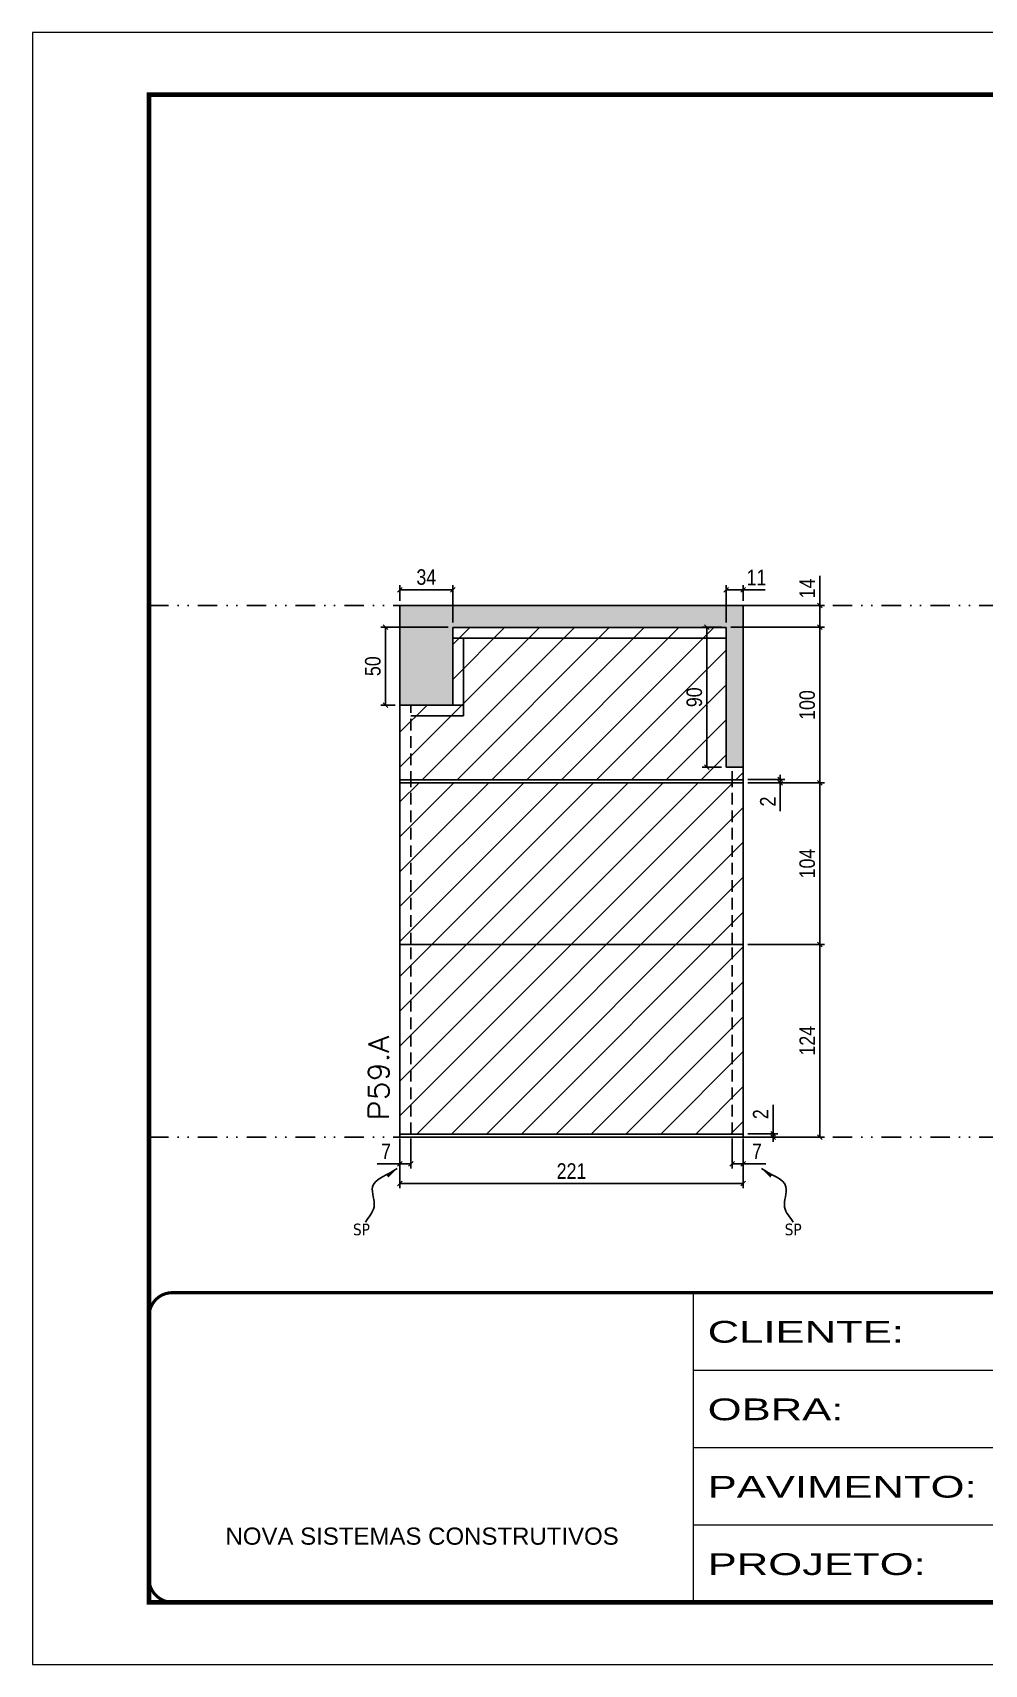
# Model space of a CAD drawing. Extents: x 14400 to 27878, y -21631 to 6985.
# Drawn here: x 14413 to 15026, y 3638 to 4688 of the extents above; entities that cross this region are included whole.
import ezdxf

# ---------------------------------------------------------------- set-up
doc = ezdxf.new("R2010")
doc.units = 0
for name, pattern in [('CONTINUO', [0]), ('DASHED', [0.75, 0.5, -0.25]), ('DIVIDE2', [0.625, 0.25, -0.125, 0, -0.125, 0, -0.125]), ('HIDDEN', [0.375, 0.25, -0.125])]:
    doc.linetypes.add(name, pattern=pattern)
for name, color, linetype in [('COTA', 241, 'Continuous'), ('Nível', 160, 'Continuous'), ('Painéis', 200, 'Continuous'), ('SARR_2.2x7', 40, 'Continuous'), ('Sarrafo de Pressão', 42, 'HIDDEN'), ('texto', 7, 'Continuous')]:
    doc.layers.add(name, color=color, linetype=linetype)
for name, color, linetype, lineweight in [('Folhas', 255, 'Continuous', 9), ('Hachura', 251, 'Continuous', 9), ('SARRAFO DE PRESSAO', 251, 'DASHED', 9), ('Texto Seção', 7, 'Continuous', 15)]:
    doc.layers.add(name, color=color, linetype=linetype, lineweight=lineweight)
doc.styles.add('ARIAL', font='arial.ttf')
doc.styles.add('COTA TECNICA', font='techl___.ttf', dxfattribs={"height": 10})
doc.styles.add('COTA TECNICA-50', font='techl___.ttf', dxfattribs={"height": 10})
doc.styles.add('REGUA-120', font='ROMANS.shx', dxfattribs={"height": 15})
doc.styles.get("Standard").update_dxf_attribs({"font": 'arial.ttf'})
doc.styles.add('Tecnologia', font='')
doc.styles.get('Tecnologia').set_extended_font_data('Forgotten Futurist')
doc.dimstyles.new('COTA PAINEL-50', dxfattribs={"dimtxt": 10, "dimasz": 3, "dimexe": 3, "dimexo": 3, "dimgap": 3, "dimtad": 1, "dimdec": 1, "dimzin": 12, "dimdsep": 46, "dimtxsty": 'COTA TECNICA-50', "dimblk1": 'OBLIQUE', "dimblk2": 'OBLIQUE', "dimsah": 1, "dimcen": 0.9, "dimclrd": 4, "dimclre": 4, "dimclrt": 240, "dimadec": 1, "dimazin": 3, "dimtfac": 1, "dimtdec": 1, "dimtmove": 0, "dimatfit": 3, "dimfxl": 1, "dimtolj": 1, "dimtzin": 12, "dimarcsym": 0})
doc.dimstyles.new('PAINEL', dxfattribs={"dimtxt": 10, "dimasz": 3, "dimexe": 3, "dimexo": 3, "dimgap": 3, "dimtad": 1, "dimdec": 1, "dimzin": 12, "dimdsep": 46, "dimtxsty": 'COTA TECNICA', "dimblk1": 'OBLIQUE', "dimblk2": 'OBLIQUE', "dimsah": 1, "dimcen": 0.9, "dimclrd": 4, "dimclre": 4, "dimclrt": 240, "dimadec": 1, "dimazin": 3, "dimtfac": 1, "dimtdec": 1, "dimtmove": 0, "dimatfit": 3, "dimfxl": 1, "dimtolj": 1, "dimtzin": 12, "dimarcsym": 0})
doc.dimstyles.get("Standard").update_dxf_attribs({"dimtxt": 0.18, "dimasz": 0.18, "dimexe": 0.18, "dimexo": 0.0625, "dimgap": 0.09, "dimtad": 0, "dimtih": 1, "dimtoh": 1, "dimdec": 4, "dimzin": 0, "dimdsep": 46, "dimtxsty": 'Standard', "dimcen": 0.09, "dimadec": 0, "dimazin": 0, "dimtfac": 1, "dimtdec": 4, "dimtofl": 0, "dimtmove": 0, "dimatfit": 3, "dimfxl": 1, "dimtolj": 1, "dimtzin": 0, "dimarcsym": 0})

# ---------------------------------------------------------------- blocks, each defined once
blk = doc.blocks.new('9999999999')
at = {"color": 30, "linetype": 'CONTINUO'}
for p, q in [((98564.6, 34230.2), (98564.6, 34429.4)), ((98564.6, 34379.6), (99584, 34379.6)), ((98564.6, 34329.8), (99488, 34329.8)), ((98564.6, 34280), (99488, 34280))]:
    blk.add_line(p, q, dxfattribs=at)
at = {"color": 30, "linetype": 'CONTINUO', "const_width": 2}
blk.add_lwpolyline([(99584, 34230.2), (99584, 34414.4, 0.414214), (99569, 34429.4), (98229, 34429.4, 0.414214), (98214, 34414.4), (98214, 34245.2, 0.414214), (98229, 34230.2), (99584, 34230.2)], format="xyb", dxfattribs=at)
at = {"layer": 'Folhas'}
blk.add_lwpolyline([(98139, 34190.2), (99624, 34190.2), (99624, 35240.2), (98139, 35240.2)], close=True, dxfattribs=at)
at = {"layer": 'Folhas', "color": 30, "const_width": 3}
blk.add_lwpolyline([(98214, 34230.2), (99584, 34230.2), (99584, 35200.2), (98214, 35200.2)], close=True, dxfattribs=at)
at = {"color": 7, "linetype": 'Continuous', "ltscale": 5, "style": 'ARIAL'}
blk.add_text('NOVA SISTEMAS CONSTRUTIVOS', height=11.059, dxfattribs=at).set_placement((98263.2, 34267.2))
at = {"layer": 'Folhas', "color": 7, "style": 'Tecnologia', "width": 1.5}
for s, p in [('CLIENTE:', (98573.7, 34397.2)), ('OBRA:', (98573.7, 34347.3)), ('PAVIMENTO:', (98573.7, 34297.5)), ('PROJETO:', (98573.7, 34247.7))]:
    blk.add_text(s, height=14, dxfattribs=at).set_placement(p)
blk = doc.blocks.new('_Oblique')
at = {"color": 0, "linetype": 'ByBlock', "lineweight": -2}
blk.add_line((-0.5, -0.5), (0.5, 0.5), dxfattribs=at)
blk = doc.blocks.new('*D1541')
at = {"layer": 'COTA', "color": 4, "lineweight": -2, "transparency": 16777216}
for p, q in [((14650, 3975.9), (14650, 3944)), ((14871, 3975.9), (14871, 3944)), ((14871, 3947), (14650, 3947))]:
    blk.add_line(p, q, dxfattribs=at)
at = {"layer": 'Defpoints', "color": 0, "transparency": 16777216}
for p in [(14650, 3978.9), (14871, 3978.9), (14650, 3947)]:
    blk.add_point(p, dxfattribs=at)
at = {"layer": 'COTA', "color": 4, "lineweight": -2, "transparency": 16777216, "xscale": 3, "yscale": 3, "zscale": 3, "rotation": 180}
blk.add_blockref('_Oblique', (14650, 3947), dxfattribs=at)
at = {"layer": 'COTA', "color": 4, "lineweight": -2, "transparency": 16777216, "xscale": 3, "yscale": 3, "zscale": 3}
blk.add_blockref('_Oblique', (14871, 3947), dxfattribs=at)
at = {"layer": 'COTA', "color": 240, "transparency": 16777216, "insert": (14760.5, 3955), "char_height": 10, "attachment_point": 5, "style": 'COTA TECNICA'}
blk.add_mtext('\\A1;221', dxfattribs=at)
blk = doc.blocks.new('*D1542')
at = {"layer": 'COTA', "color": 4, "lineweight": -2, "transparency": 16777216}
for p, q in [((14864, 3975.9), (14864, 3956.6)), ((14871, 3973.9), (14871, 3956.6)), ((14864, 3959.6), (14871, 3959.6)), ((14871, 3959.6), (14885.7, 3959.6))]:
    blk.add_line(p, q, dxfattribs=at)
at = {"layer": 'Defpoints', "color": 0, "transparency": 16777216}
for p in [(14864, 3978.9), (14871, 3976.9), (14871, 3959.6)]:
    blk.add_point(p, dxfattribs=at)
at = {"layer": 'COTA', "color": 4, "lineweight": -2, "transparency": 16777216, "xscale": 3, "yscale": 3, "zscale": 3, "rotation": 180}
blk.add_blockref('_Oblique', (14864, 3959.6), dxfattribs=at)
at = {"layer": 'COTA', "color": 4, "lineweight": -2, "transparency": 16777216, "xscale": 3, "yscale": 3, "zscale": 3}
blk.add_blockref('_Oblique', (14871, 3959.6), dxfattribs=at)
at = {"layer": 'COTA', "color": 240, "transparency": 16777216, "insert": (14879.9, 3967.7), "char_height": 10, "attachment_point": 5, "style": 'COTA TECNICA-50'}
blk.add_mtext('\\A1;7', dxfattribs=at)
blk = doc.blocks.new('*D1543')
at = {"layer": 'COTA', "color": 4, "lineweight": -2, "transparency": 16777216}
for p, q in [((14650, 3973.9), (14650, 3956.6)), ((14657, 3975.9), (14657, 3956.6)), ((14650, 3959.6), (14635.3, 3959.6)), ((14657, 3959.6), (14650, 3959.6))]:
    blk.add_line(p, q, dxfattribs=at)
at = {"layer": 'Defpoints', "color": 0, "transparency": 16777216}
for p in [(14650, 3976.9), (14657, 3978.9), (14650, 3959.6)]:
    blk.add_point(p, dxfattribs=at)
at = {"layer": 'COTA', "color": 4, "lineweight": -2, "transparency": 16777216, "xscale": 3, "yscale": 3, "zscale": 3, "rotation": 180}
blk.add_blockref('_Oblique', (14650, 3959.6), dxfattribs=at)
at = {"layer": 'COTA', "color": 4, "lineweight": -2, "transparency": 16777216, "xscale": 3, "yscale": 3, "zscale": 3}
blk.add_blockref('_Oblique', (14657, 3959.6), dxfattribs=at)
at = {"layer": 'COTA', "color": 240, "transparency": 16777216, "insert": (14641.1, 3967.7), "char_height": 10, "attachment_point": 5, "style": 'COTA TECNICA-50'}
blk.add_mtext('\\A1;7', dxfattribs=at)
blk = doc.blocks.new('*D1544')
at = {"layer": 'COTA', "color": 4, "lineweight": -2, "transparency": 16777216}
for p, q in [((14890.3, 3978.9), (14890.3, 3997.7)), ((14874, 3978.9), (14893.3, 3978.9)), ((14874, 3976.9), (14893.3, 3976.9)), ((14890.3, 3976.9), (14890.3, 3978.9)), ((14890.3, 3976.9), (14890.3, 3973.9))]:
    blk.add_line(p, q, dxfattribs=at)
at = {"layer": 'Defpoints', "color": 0, "transparency": 16777216}
for p in [(14871, 3978.9), (14871, 3976.9), (14890.3, 3976.9)]:
    blk.add_point(p, dxfattribs=at)
at = {"layer": 'COTA', "color": 4, "lineweight": -2, "transparency": 16777216, "xscale": 3, "yscale": 3, "zscale": 3}
for p, rotation in [((14890.3, 3978.9), 270), ((14890.3, 3976.9), 90)]:
    blk.add_blockref('_Oblique', p, dxfattribs=dict(at, rotation=rotation))
at = {"layer": 'COTA', "color": 240, "transparency": 16777216, "insert": (14882.3, 3991.6), "char_height": 10, "attachment_point": 5, "rotation": 90, "style": 'COTA TECNICA-50'}
blk.add_mtext('\\A1;2', dxfattribs=at)
blk = doc.blocks.new('*D1553')
at = {"layer": 'COTA', "color": 4, "linetype": 'ByBlock', "lineweight": -2, "transparency": 16777216}
for p, q in [((14874, 4100.9), (14923.4, 4100.9)), ((14920.4, 3976.9), (14920.4, 4100.9)), ((14874, 3976.9), (14923.4, 3976.9))]:
    blk.add_line(p, q, dxfattribs=at)
at = {"layer": 'Defpoints', "color": 0, "linetype": 'ByBlock', "transparency": 16777216}
for p in [(14871, 4100.9), (14920.4, 4100.9), (14871, 3976.9)]:
    blk.add_point(p, dxfattribs=at)
at = {"layer": 'COTA', "color": 4, "linetype": 'ByBlock', "lineweight": -2, "transparency": 16777216, "xscale": 3, "yscale": 3, "zscale": 3}
for p, rotation in [((14920.4, 4100.9), 90), ((14920.4, 3976.9), 270)]:
    blk.add_blockref('_Oblique', p, dxfattribs=dict(at, rotation=rotation))
at = {"layer": 'COTA', "color": 240, "linetype": 'ByBlock', "transparency": 16777216, "insert": (14912.3, 4038.9), "char_height": 10, "attachment_point": 5, "rotation": 90, "style": 'COTA TECNICA'}
blk.add_mtext('\\A1;124', dxfattribs=at)
blk = doc.blocks.new('*D1554')
at = {"layer": 'COTA', "color": 4, "linetype": 'ByBlock', "lineweight": -2, "transparency": 16777216}
for p, q in [((14874, 4100.9), (14923.4, 4100.9)), ((14920.4, 3976.9), (14920.4, 4100.9)), ((14874, 3976.9), (14923.4, 3976.9))]:
    blk.add_line(p, q, dxfattribs=at)
at = {"layer": 'Defpoints', "color": 0, "linetype": 'ByBlock', "transparency": 16777216}
for p in [(14871, 4100.9), (14920.4, 4100.9), (14871, 3976.9)]:
    blk.add_point(p, dxfattribs=at)
at = {"layer": 'COTA', "color": 4, "linetype": 'ByBlock', "lineweight": -2, "transparency": 16777216, "xscale": 3, "yscale": 3, "zscale": 3}
for p, rotation in [((14920.4, 4100.9), 90), ((14920.4, 3976.9), 270)]:
    blk.add_blockref('_Oblique', p, dxfattribs=dict(at, rotation=rotation))
at = {"layer": 'COTA', "color": 240, "linetype": 'ByBlock', "transparency": 16777216, "insert": (14912.3, 4038.9), "char_height": 10, "attachment_point": 5, "rotation": 90, "style": 'COTA TECNICA'}
blk.add_mtext('\\A1;124', dxfattribs=at)
blk = doc.blocks.new('*D1644')
at = {"layer": 'COTA', "color": 4, "lineweight": -2, "transparency": 16777216}
for p, q in [((14874, 4204.9), (14923.4, 4204.9)), ((14920.4, 4100.9), (14920.4, 4204.9)), ((14874, 4100.9), (14923.4, 4100.9))]:
    blk.add_line(p, q, dxfattribs=at)
at = {"layer": 'Defpoints', "color": 0, "transparency": 16777216}
for p in [(14871, 4204.9), (14920.4, 4204.9), (14871, 4100.9)]:
    blk.add_point(p, dxfattribs=at)
at = {"layer": 'COTA', "color": 4, "lineweight": -2, "transparency": 16777216, "xscale": 3, "yscale": 3, "zscale": 3}
for p, rotation in [((14920.4, 4204.9), 90), ((14920.4, 4100.9), 270)]:
    blk.add_blockref('_Oblique', p, dxfattribs=dict(at, rotation=rotation))
at = {"layer": 'COTA', "color": 240, "transparency": 16777216, "insert": (14912.3, 4152.9), "char_height": 10, "attachment_point": 5, "rotation": 90, "style": 'COTA TECNICA'}
blk.add_mtext('\\A1;104', dxfattribs=at)
blk = doc.blocks.new('*D1852')
at = {"layer": 'COTA', "color": 4, "lineweight": -2, "transparency": 16777216}
for p, q in [((14863, 4304.9), (14923.4, 4304.9)), ((14920.4, 4204.9), (14920.4, 4304.9)), ((14874, 4204.9), (14923.4, 4204.9))]:
    blk.add_line(p, q, dxfattribs=at)
at = {"layer": 'Defpoints', "color": 0, "transparency": 16777216}
for p in [(14860, 4304.9), (14920.4, 4304.9), (14871, 4204.9)]:
    blk.add_point(p, dxfattribs=at)
at = {"layer": 'COTA', "color": 4, "lineweight": -2, "transparency": 16777216, "xscale": 3, "yscale": 3, "zscale": 3}
for p, rotation in [((14920.4, 4304.9), 90), ((14920.4, 4204.9), 270)]:
    blk.add_blockref('_Oblique', p, dxfattribs=dict(at, rotation=rotation))
at = {"layer": 'COTA', "color": 240, "transparency": 16777216, "insert": (14912.3, 4254.9), "char_height": 10, "attachment_point": 5, "rotation": 90, "style": 'COTA TECNICA'}
blk.add_mtext('\\A1;100', dxfattribs=at)
blk = doc.blocks.new('*D1853')
at = {"layer": 'COTA', "color": 4, "lineweight": -2, "transparency": 16777216}
for p, q in [((14920.4, 4318.9), (14920.4, 4338)), ((14874, 4318.9), (14923.4, 4318.9)), ((14920.4, 4304.9), (14920.4, 4318.9)), ((14863, 4304.9), (14923.4, 4304.9))]:
    blk.add_line(p, q, dxfattribs=at)
at = {"layer": 'Defpoints', "color": 0, "transparency": 16777216}
for p in [(14871, 4318.9), (14920.4, 4318.9), (14860, 4304.9)]:
    blk.add_point(p, dxfattribs=at)
at = {"layer": 'COTA', "color": 4, "lineweight": -2, "transparency": 16777216, "xscale": 3, "yscale": 3, "zscale": 3}
for p, rotation in [((14920.4, 4318.9), 90), ((14920.4, 4304.9), 270)]:
    blk.add_blockref('_Oblique', p, dxfattribs=dict(at, rotation=rotation))
at = {"layer": 'COTA', "color": 240, "transparency": 16777216, "insert": (14912.3, 4329.9), "char_height": 10, "attachment_point": 5, "rotation": 90, "style": 'COTA TECNICA'}
blk.add_mtext('\\A1;14', dxfattribs=at)
blk = doc.blocks.new('*D1854')
at = {"layer": 'COTA', "color": 4, "lineweight": -2, "transparency": 16777216}
for p, q in [((14650, 4321.9), (14650, 4332)), ((14684, 4329), (14650, 4329)), ((14684, 4307.9), (14684, 4332))]:
    blk.add_line(p, q, dxfattribs=at)
at = {"layer": 'Defpoints', "color": 0, "transparency": 16777216}
for p in [(14650, 4329), (14650, 4318.9), (14684, 4304.9)]:
    blk.add_point(p, dxfattribs=at)
at = {"layer": 'COTA', "color": 4, "lineweight": -2, "transparency": 16777216, "xscale": 3, "yscale": 3, "zscale": 3, "rotation": 180}
blk.add_blockref('_Oblique', (14650, 4329), dxfattribs=at)
at = {"layer": 'COTA', "color": 4, "lineweight": -2, "transparency": 16777216, "xscale": 3, "yscale": 3, "zscale": 3}
blk.add_blockref('_Oblique', (14684, 4329), dxfattribs=at)
at = {"layer": 'COTA', "color": 240, "transparency": 16777216, "insert": (14667, 4337.2), "char_height": 10, "attachment_point": 5, "style": 'COTA TECNICA'}
blk.add_mtext('\\A1;34', dxfattribs=at)
blk = doc.blocks.new('*D1855')
at = {"layer": 'COTA', "color": 4, "lineweight": -2, "transparency": 16777216}
for p, q in [((14681, 4304.9), (14637.7, 4304.9)), ((14640.7, 4254.9), (14640.7, 4304.9)), ((14647, 4254.9), (14637.7, 4254.9))]:
    blk.add_line(p, q, dxfattribs=at)
at = {"layer": 'Defpoints', "color": 0, "transparency": 16777216}
for p in [(14640.7, 4304.9), (14684, 4304.9), (14650, 4254.9)]:
    blk.add_point(p, dxfattribs=at)
at = {"layer": 'COTA', "color": 4, "lineweight": -2, "transparency": 16777216, "xscale": 3, "yscale": 3, "zscale": 3}
for p, rotation in [((14640.7, 4304.9), 90), ((14640.7, 4254.9), 270)]:
    blk.add_blockref('_Oblique', p, dxfattribs=dict(at, rotation=rotation))
at = {"layer": 'COTA', "color": 240, "transparency": 16777216, "insert": (14632.6, 4279.9), "char_height": 10, "attachment_point": 5, "rotation": 90, "style": 'COTA TECNICA'}
blk.add_mtext('\\A1;50', dxfattribs=at)
blk = doc.blocks.new('*D1856')
at = {"layer": 'COTA', "color": 4, "lineweight": -2, "transparency": 16777216}
for p, q in [((14860, 4307.9), (14860, 4332)), ((14860, 4329), (14871, 4329)), ((14871, 4321.9), (14871, 4332)), ((14871, 4329), (14885.1, 4329))]:
    blk.add_line(p, q, dxfattribs=at)
at = {"layer": 'Defpoints', "color": 0, "transparency": 16777216}
for p in [(14871, 4329), (14871, 4318.9), (14860, 4304.9)]:
    blk.add_point(p, dxfattribs=at)
at = {"layer": 'COTA', "color": 4, "lineweight": -2, "transparency": 16777216, "xscale": 3, "yscale": 3, "zscale": 3, "rotation": 180}
blk.add_blockref('_Oblique', (14860, 4329), dxfattribs=at)
at = {"layer": 'COTA', "color": 4, "lineweight": -2, "transparency": 16777216, "xscale": 3, "yscale": 3, "zscale": 3}
blk.add_blockref('_Oblique', (14871, 4329), dxfattribs=at)
at = {"layer": 'COTA', "color": 240, "transparency": 16777216, "insert": (14879.6, 4337), "char_height": 10, "attachment_point": 5, "style": 'COTA TECNICA'}
blk.add_mtext('\\A1;11', dxfattribs=at)
blk = doc.blocks.new('*D1857')
at = {"layer": 'COTA', "color": 4, "lineweight": -2, "transparency": 16777216}
for p, q in [((14857, 4304.9), (14844.7, 4304.9)), ((14847.7, 4214.9), (14847.7, 4304.9)), ((14857, 4214.9), (14844.7, 4214.9))]:
    blk.add_line(p, q, dxfattribs=at)
at = {"layer": 'Defpoints', "color": 0, "transparency": 16777216}
for p in [(14847.7, 4304.9), (14860, 4304.9), (14860, 4214.9)]:
    blk.add_point(p, dxfattribs=at)
at = {"layer": 'COTA', "color": 4, "lineweight": -2, "transparency": 16777216, "xscale": 3, "yscale": 3, "zscale": 3}
for p, rotation in [((14847.7, 4304.9), 90), ((14847.7, 4214.9), 270)]:
    blk.add_blockref('_Oblique', p, dxfattribs=dict(at, rotation=rotation))
at = {"layer": 'COTA', "color": 240, "transparency": 16777216, "insert": (14839.6, 4259.9), "char_height": 10, "attachment_point": 5, "rotation": 90, "style": 'COTA TECNICA'}
blk.add_mtext('\\A1;90', dxfattribs=at)
blk = doc.blocks.new('*D2252')
at = {"layer": 'COTA', "color": 4, "lineweight": -2, "transparency": 16777216}
for p, q in [((14874, 4206.9), (14897.9, 4206.9)), ((14874, 4204.9), (14897.9, 4204.9)), ((14894.9, 4206.9), (14894.9, 4209.9)), ((14894.9, 4206.9), (14894.9, 4204.9)), ((14894.9, 4204.9), (14894.9, 4186.7))]:
    blk.add_line(p, q, dxfattribs=at)
at = {"layer": 'Defpoints', "color": 0, "transparency": 16777216}
for p in [(14871, 4206.9), (14871, 4204.9), (14894.9, 4204.9)]:
    blk.add_point(p, dxfattribs=at)
at = {"layer": 'COTA', "color": 4, "lineweight": -2, "transparency": 16777216, "xscale": 3, "yscale": 3, "zscale": 3}
for p, rotation in [((14894.9, 4206.9), 270), ((14894.9, 4204.9), 90)]:
    blk.add_blockref('_Oblique', p, dxfattribs=dict(at, rotation=rotation))
at = {"layer": 'COTA', "color": 240, "transparency": 16777216, "insert": (14886.9, 4192.8), "char_height": 10, "attachment_point": 5, "rotation": 90, "style": 'COTA TECNICA'}
blk.add_mtext('\\A1;2', dxfattribs=at)

msp = doc.modelspace()

# ---------------------------------------------------------------- hatches: boundary and pattern name
at = {"layer": 'COTA'}
h = msp.add_hatch(dxfattribs=at)
h.set_pattern_fill('AR-CONC', color=256, scale=0.03)
h.set_pattern_definition([(50, (-1598.5, 2), (5.4655401, -0.4781726), [0.5715, -6.2865]), (355, (-1598.5, 2), (-1.0573026, 5.7317054), [0.4572, -5.0292175]), (100.451445, (-1598.0445, 1.96), (4.4082374, 5.2535326), [0.4857003, -5.3427073]), (46.1842, (-1598.5, 3.524), (8.1323712, -1.2612698), [0.85725, -9.42975]), (96.63556, (-1597.822, 3.419), (7.122124, 7.4227837), [0.7285507, -8.0140682]), (351.18415, (-1598.5, 3.524), (7.122124, 7.4227837), [0.685799, -7.543792]), (21, (-1597.738, 3.143), (4.5484317, -3.067956), [0.5715, -6.2865]), (326, (-1597.738, 3.143), (1.8540609, 5.525639), [0.4572, -5.0292]), (71.451445, (-1597.359, 2.8873), (6.4024926, 2.457683), [0.4857003, -5.3426981]), (37.5, (-1598.5, 2), (0.0926581, 2.53665117), [0, -4.96824, 0, -5.1054, 0, -5.04825]), (7.5, (-1598.5, 2), (2.00458988, 3.00541724), [0, -2.91084, 0, -4.85394, 0, -1.92405]), (327.5, (-1600.1993, 2), (4.06771786, -0.17186232), [0, -1.905, 0, -5.9436, 0, -7.8867]), (317.5, (-1600.9613, 2), (4.44387544, 0.7627947), [0, -2.4765, 0, -3.94716, 0, -5.6007])])
h.paths.add_polyline_path([(14684.01, 4304.86), (14860.01, 4304.86), (14860.01, 4214.86), (14871.01, 4214.86), (14871.01, 4318.86), (14650.01, 4318.86), (14650.01, 4254.86), (14684.01, 4254.86)])
at = {"layer": 'Hachura'}
h = msp.add_hatch(dxfattribs=at)
h.set_pattern_fill('ANSI31', color=256, scale=5)
h.set_pattern_definition([(45, (-1598.5, 0), (-11.22532, 11.22532), [])])
h.paths.add_polyline_path([(14860.01, 4304.86), (14684.01, 4304.86), (14684.01, 4254.86), (14650.01, 4254.86), (14650.01, 4206.86), (14871.01, 4206.86), (14871.01, 4214.86), (14860.01, 4214.86)])
h.paths.add_polyline_path([(14871.01, 4204.86), (14650.01, 4204.86), (14650.01, 4100.86), (14871.01, 4100.86)])
h.paths.add_polyline_path([(14871.01, 4100.86), (14650.01, 4100.86), (14650.01, 3978.86), (14871.01, 3978.86)])
h.paths.add_polyline_path([(15284.65, 4100.86), (15063.65, 4100.86), (15063.65, 3978.86), (15284.65, 3978.86)])
h.paths.add_polyline_path([(15284.65, 4197.86), (15250.65, 4197.86), (15250.65, 4208.86), (15063.65, 4208.86), (15063.65, 4100.86), (15284.65, 4100.86)])
h.paths.add_polyline_path([(15250.65, 4304.86), (15074.65, 4304.86), (15074.65, 4214.86), (15063.65, 4214.86), (15063.65, 4210.86), (15250.65, 4210.86)])
h.paths.add_polyline_path([(15512.53, 4197.88), (15487.53, 4197.88), (15487.53, 3978.86), (15512.53, 3978.86)])
h.paths.add_polyline_path([(15713.35, 4214.86), (15688.35, 4214.86), (15688.35, 3978.86), (15713.35, 3978.86)])

# ---------------------------------------------------------------- linework, layer by layer
at = {"layer": 'COTA'}
for p, q in [((14650.01, 4318.86), (14871.01, 4318.86)), ((14650.01, 4254.86), (14650.01, 4318.86)), ((14871.01, 4214.86), (14871.01, 4318.86)), ((14684.01, 4254.86), (14691.01, 4254.86)), ((14691.01, 4254.86), (14691.01, 4247.86))]:
    msp.add_line(p, q, dxfattribs=at)
at = {"layer": 'Nível', "color": 4, "linetype": 'DIVIDE2', "ltscale": 50}
for p, q in [((14488.47, 4318.86), (15858.47, 4318.86)), ((14488.47, 3976.86), (15858.47, 3976.86))]:
    msp.add_line(p, q, dxfattribs=at)
at = {"layer": 'Painéis'}
for p, q in [((14684.01, 4304.86), (14860.01, 4304.86)), ((14684.01, 4304.86), (14684.01, 4254.86)), ((14860.01, 4214.86), (14860.01, 4304.86)), ((14650.01, 4254.86), (14650.01, 3978.86)), ((14684.01, 4254.86), (14650.01, 4254.86)), ((14860.01, 4214.86), (14871.01, 4214.86)), ((14871.01, 3978.86), (14871.01, 4214.86)), ((14650.01, 4206.86), (14871.01, 4206.86)), ((14650.01, 4204.86), (14871.01, 4204.86)), ((14650.01, 4100.86), (14871.01, 4100.86))]:
    msp.add_line(p, q, dxfattribs=at)
msp.add_lwpolyline([(14871.01, 3978.86), (14650.01, 3978.86), (14650.01, 3976.86), (14871.01, 3976.86)], close=True, dxfattribs=at)
at = {"layer": 'SARR_2.2x7'}
for p, q in [((14684.01, 4297.86), (14860.01, 4297.86)), ((14691.01, 4297.86), (14691.01, 4254.86)), ((14691.01, 4247.86), (14657.01, 4247.86))]:
    msp.add_line(p, q, dxfattribs=at)
at = {"layer": 'Sarrafo de Pressão', "ltscale": 30}
for p, q in [((14657.01, 4204.86), (14657.01, 4254.86)), ((14864.01, 4204.86), (14864.01, 4214.86)), ((14657.01, 4100.86), (14657.01, 4204.86)), ((14864.01, 4100.86), (14864.01, 4204.86)), ((14657.01, 3978.86), (14657.01, 4100.86)), ((14864.01, 3978.86), (14864.01, 4100.86))]:
    msp.add_line(p, q, dxfattribs=at)

# ---------------------------------------------------------------- block references
at = {"layer": 'SARRAFO DE PRESSAO', "color": 6, "linetype": 'ByBlock'}
msp.add_blockref('9999999999', (-83725.51, -30552.63), dxfattribs=at)

# ---------------------------------------------------------------- texts
at = {"layer": 'texto', "color": 0, "char_height": 7.5, "attachment_point": 5}
for insert in [(14625.23, 3917.37), (14903.26, 3917.37)]:
    msp.add_mtext('{\\fTahoma|b0|i0|c0|p34;\\C4;SP}', dxfattribs=dict(at, insert=insert))
at = {"layer": 'Texto Seção', "style": 'REGUA-120', "width": 1.1}
msp.add_text('P59.A', height=13, rotation=90, dxfattribs=at).set_placement((14642.76, 3987.62))

# ---------------------------------------------------------------- dimensions: what is measured, and where the dimension line sits
at = {"layer": 'COTA'}
for base, p1, p2, dimstyle, picture, middle in [((14650.01, 4328.99), (14684.01, 4304.86), (14650.01, 4318.86), 'PAINEL', '*D1854', (14667.01, 4337.21)), ((14871.01, 4328.99), (14860.01, 4304.86), (14871.01, 4318.86), 'PAINEL', '*D1856', (14879.55, 4337.05)), ((14871.01, 3959.62), (14864.01, 3978.86), (14871.01, 3976.86), 'COTA PAINEL-50', '*D1542', (14879.88, 3967.69))]:
    dim = msp.add_linear_dim(base=base, p1=p1, p2=p2, dimstyle=dimstyle, dxfattribs=at)
    dim.commit()
    dim.dimension.update_dxf_attribs({"geometry": picture, "text_midpoint": middle})
for base, p1, p2, angle, dimstyle, picture, middle in [((14920.38, 4318.86), (14860.01, 4304.86), (14871.01, 4318.86), 90, 'PAINEL', '*D1853', (14912.3, 4329.92)), ((14640.71, 4304.86), (14650.01, 4254.86), (14684.01, 4304.86), 90, 'PAINEL', '*D1855', (14632.6, 4279.86)), ((14847.7, 4304.86), (14860.01, 4214.86), (14860.01, 4304.86), 90, 'PAINEL', '*D1857', (14839.57, 4259.86)), ((14920.38, 4304.86), (14871.01, 4204.86), (14860.01, 4304.86), 90, 'PAINEL', '*D1852', (14912.28, 4254.86)), ((14894.88, 4204.86), (14871.01, 4206.86), (14871.01, 4204.86), 90, 'PAINEL', '*D2252', (14886.88, 4192.8)), ((14920.38, 4204.86), (14871.01, 4100.86), (14871.01, 4204.86), 90, 'PAINEL', '*D1644', (14912.28, 4152.86)), ((14650.01, 3959.62), (14657.01, 3978.86), (14650.01, 3976.86), 180, 'COTA PAINEL-50', '*D1543', (14641.14, 3967.69))]:
    dim = msp.add_linear_dim(base=base, p1=p1, p2=p2, angle=angle, dimstyle=dimstyle, dxfattribs=at)
    dim.commit()
    dim.dimension.update_dxf_attribs({"geometry": picture, "text_midpoint": middle})
at = {"layer": 'COTA', "linetype": 'ByBlock'}
for picture in ['*D1553', '*D1554']:
    dim = msp.add_aligned_dim(p1=(14871.01, 3976.86), p2=(14871.01, 4100.86), distance=-49.37, dimstyle='PAINEL', dxfattribs=at)
    dim.commit()
    dim.dimension.update_dxf_attribs({"geometry": picture, "text_midpoint": (14912.3, 4038.86)})
at = {"layer": 'COTA'}
dim = msp.add_linear_dim(base=(14890.27, 3976.86), p1=(14871.01, 3978.86), p2=(14871.01, 3976.86), angle=90, dimstyle='COTA PAINEL-50', dxfattribs=at)
dim.commit()
dim.dimension.update_dxf_attribs({"geometry": '*D1544', "text_midpoint": (14890.27, 3991.61), "dimtype": 160})
dim = msp.add_linear_dim(base=(14650.01, 3946.97), p1=(14871.01, 3978.86), p2=(14650.01, 3978.86), angle=180, dimstyle='PAINEL', override={"dimarcsym": 2}, dxfattribs=at)
dim.commit()
dim.dimension.update_dxf_attribs({"geometry": '*D1541', "text_midpoint": (14760.51, 3955.02)})

# ---------------------------------------------------------------- leaders
at = {"layer": 'COTA', "path_type": 1}
for points in [[(14648.18, 3956.68), (14632.4, 3944.84), (14633.32, 3931.84), (14627.77, 3922.06)], [(14882.84, 3956.68), (14898.62, 3944.84), (14897.7, 3931.84), (14903.25, 3922.06)]]:
    msp.add_leader(points, dimstyle='Standard', override={"dimasz": 8}, dxfattribs=at)

doc.saveas('drawing.dxf')
